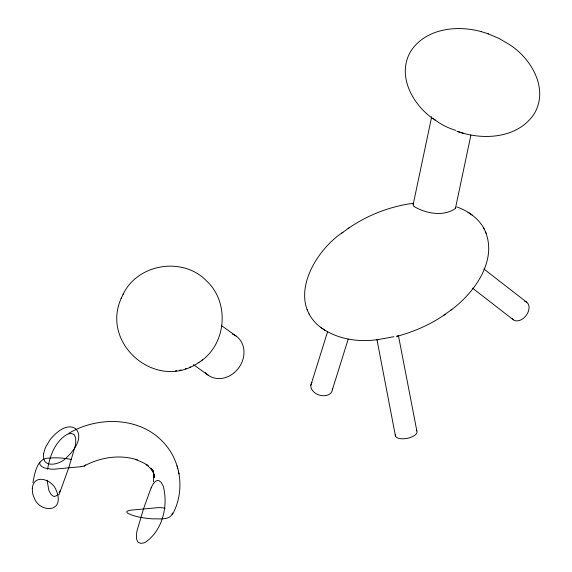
<?xml version="1.0" encoding="UTF-8"?>
<svg xmlns="http://www.w3.org/2000/svg" width="572" height="572" viewBox="0 0 572 572"><rect width="100%" height="100%" fill="white"/><g stroke="black" fill="none" stroke-linecap="round" stroke-linejoin="round"><path stroke-width="0.86" d="M47.583 469.369C49.721 456.234 54.948 441.67 66.931 434.498A18.418 14.843 84.5 0 1 68.004 434.034L71.214 433.44L73.824 434.405A4.512 3.639 84.5 0 1 74.603 435.256L75.683 438.259L75.711 442.285A32.911 26.526 84.5 0 1 75.018 446.589L68.826 467.538L61.133 488.924A32.911 26.526 84.5 0 1 59.216 492.571M32.919 482.525C34.885 473.008 36.965 457.5 49.735 458.093C57.071 457.378 64.479 458.129 71.693 459.502M85.5 464.929L84.577 465.83M153.353 481.874L154.018 474.774L154.268 477.649L153.839 474.074L154.519 476.826L152.96 470.506L153.646 473.273L152.295 469.769L153.36 472.401L151.516 468.997L152.996 471.471L150.636 468.196L152.459 470.284L146.203 464.371L148.127 465.758L144.258 463.22L135.55 459.337L137.137 459.817C119.598 454.182 100.107 457.35 84.105 466.016M413.234 204.204L431.717 116.624M470.906 135.078L455.426 208.444C443.915 216.96 425.761 213.513 414.199 206.592M58.852 494.959L60.403 490.497M310.839 385.242L327.62 331.581M332.332 389.918L348.219 339.103M121.428 297.869C99.936 344.358 157.107 392.092 198.984 362.312M455.426 208.444L455.484 207.393M39.876 462.176C38.896 464.678 41.592 466.63 43.565 467.503A4.404 1.244 18.2 0 0 44.709 467.967L50.508 469.104A32.304 9.138 18.2 0 0 54.161 469.183L81.167 466.695M165.158 508.208L161.075 507.686A34.577 9.781 18.2 0 0 158.036 507.643L131.031 510.138A43.15 12.205 18.2 0 0 127.892 510.853L126.77 511.675L127.127 512.748A4.404 1.244 18.2 0 0 127.785 513.256C135.357 517.138 144.094 518.096 152.459 518.875C158.537 518.518 170.699 520.72 172.465 512.927M151.072 487.909L143.551 508.765L137.173 530.237A30.809 24.832 84.5 0 0 136.401 535.342L136.594 538.981L137.602 541.577A4.512 3.639 84.5 0 0 138.374 542.428L140.991 543.393L144.201 542.799A18.418 14.843 84.5 0 0 145.274 542.335C162.412 530.744 168.275 506.349 163.456 486.944A18.418 14.843 84.5 0 0 162.97 485.628L161.061 482.253L158.701 480.523A4.512 3.639 84.5 0 0 157.686 480.394L155.534 481.274L153.396 483.655M123.066 294.401C137.545 263.642 182.84 256.349 206.392 280.78C230.452 302.71 226.426 345.981 198.341 362.77M121.135 298.498L123.252 294.008M172.336 514.643C184.885 492.356 181.574 462.612 164.507 443.6C141.034 416.566 98.205 415.851 68.833 433.276M57.951 494.308L56.378 495.76L54.519 496.432A4.512 3.639 84.5 0 1 53.503 496.31L51.144 494.58L49.235 491.205A18.418 14.843 84.5 0 1 48.742 489.882L47.068 480.173M376.934 339.489L395.474 436.107M342.978 232.239C314.393 250.858 286.279 300.085 320.055 326.884C337.945 340.311 362.498 343.207 383.969 338.445M450.328 310.56C474.967 292.835 500.114 257.679 483.154 227.041C477.198 217.346 467.338 210.653 456.742 206.907M348.112 228.528C367.51 215.029 390.247 206.249 413.692 203.253M398.126 336.021C414.843 331.367 430.995 324.317 445.195 314.271M341.37 233.412L349.728 227.356M443.579 315.444L451.937 309.388M201.98 360.145L202.488 359.795M185.328 368.868L186.501 368.425M189.518 367.317L190.562 366.931M378.278 339.718L376.955 339.832M175.297 370.935L176.784 370.685M179.694 370.22L181.067 369.991M390.976 337.144L393.944 336.722M481.488 31.703C457.15 24.839 425.511 28.35 410.739 51.301C396.06 76.047 413.377 106.049 435.056 120.134M457.007 131.288C482.797 140.648 517.903 138.674 534.269 113.728C549.02 88.824 531.438 58.644 509.538 44.63L499.22 38.546L487.73 33.634L481.252 31.639M455.877 130.423C447.611 127.899 439.525 123.952 433.076 118.147M457.278 131.396L463.749 133.39M487.995 33.741L488.381 33.905M472.372 215.251L468.053 212.276M320.935 327.549L325.253 330.523M221.5 325.618L236.007 335.986M193.486 364.664L208.515 375.404M483.798 268.926L526.755 302.266M472.529 288.138L513.284 319.755M483.719 228.049L484.155 228.972M485.607 232.068L486.186 233.297M307.114 309.502L307.7 310.732M309.152 313.828L309.588 314.75M177.07 465.808L177.749 468.575M178.378 471.121L179.057 473.873M398.441 335.664L416.852 430.952M232.268 334.019A24.031 20.485 -54.5 0 1 239.139 367.296A24.031 20.485 -54.5 0 1 205.412 372.665M84.649 465.858A40.512 11.454 18.2 0 1 81.124 466.673M151.094 487.923A30.809 24.832 84.5 0 1 153.375 483.64M524.603 301.28A11.04 7.6 -52.2 0 1 526.397 315.172A11.04 7.6 -52.2 0 1 512.19 318.625M416.302 430.158A11.04 4.934 -10.9 0 1 407.157 438.366A11.04 4.934 -10.9 0 1 395.474 434.234M332.339 388.452A11.04 7.844 17.4 0 1 319.541 395.152A11.04 7.844 17.4 0 1 311.969 382.518M397.039 335.764A12.827 0.98 -1.6 0 1 396.346 336.779M398.348 335.564A12.305 0.972 -2.6 0 1 398.498 335.664M384.42 338.452A9.574 0.694 -10.1 0 1 390.469 337.358M414.214 206.599A22.101 4.798 14.9 0 1 413.735 203.696M32.297 488.216L32.49 492.449A47.748 29.444 3 0 0 34.248 497.854C38.331 511.239 61.383 513.763 57.922 495.667A47.748 29.444 3 0 0 56.163 490.254C52.839 479.837 33.848 472.951 32.297 488.216M43.665 453.374C40.855 469.433 60.732 464.957 67.067 457.028A47.748 44.416 52.3 0 0 72.608 450.915C87.53 432.375 72.83 417.281 55.119 434.298A47.748 44.416 52.3 0 0 49.578 440.411L45.317 447.776L43.665 453.374"/></g></svg>
